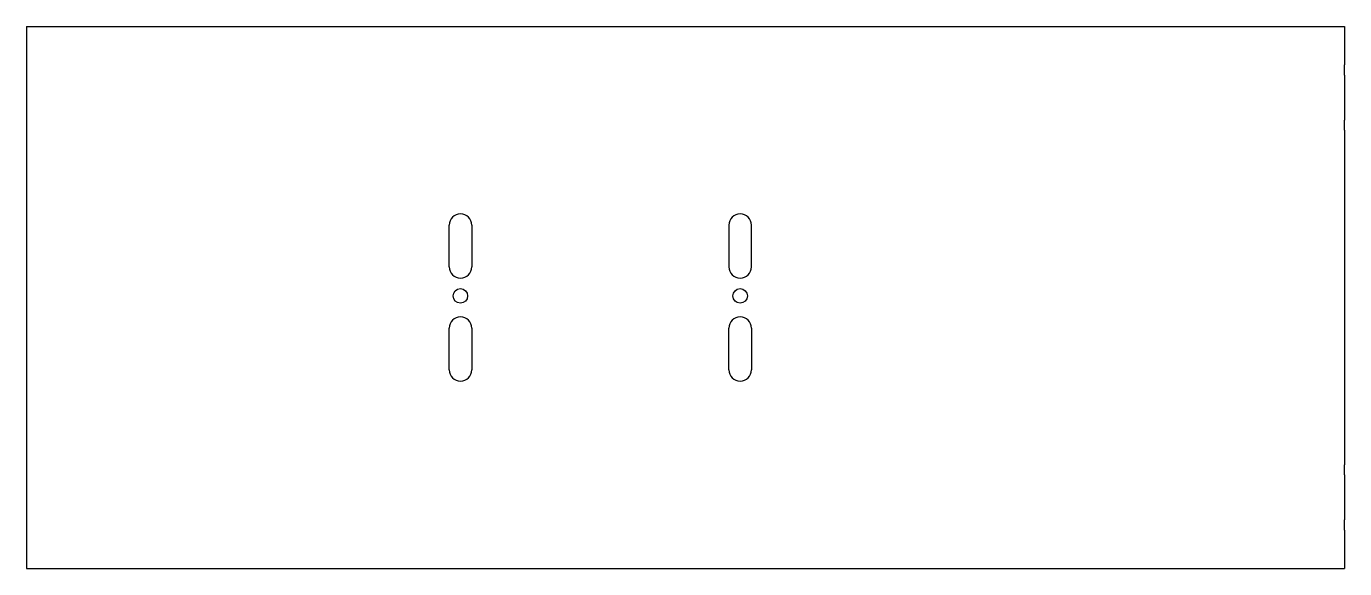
# Model space of a CAD drawing. Header units: millimetres. Extents: x 87 to 497, y 116 to 285.
import ezdxf

# ---------------------------------------------------------------- set-up
doc = ezdxf.new("R2010")
doc.units = ezdxf.units.MM
doc.layers.add('Default', color=7, linetype='Continuous')
doc.layers.add('SUPORTE_DA_TRANS', color=7, linetype='Continuous')

# ---------------------------------------------------------------- blocks, each defined once
blk = doc.blocks.new('SE')
at = {"layer": 'SUPORTE_DA_TRANS', "color": 7, "linetype": 'Continuous'}
for p, q in [((87.48, 284.97), (87.48, 272.97)), ((87.48, 284.97), (497.48, 284.97)), ((497.48, 284.97), (497.48, 272.97)), ((87.48, 272.97), (87.48, 269.84)), ((497.48, 269.84), (497.48, 272.97)), ((87.48, 269.84), (87.48, 255.84)), ((497.48, 269.84), (497.48, 255.84)), ((87.48, 255.84), (87.48, 252.7)), ((497.48, 252.7), (497.48, 255.84)), ((87.48, 252.7), (87.48, 148.7)), ((497.48, 252.7), (497.48, 148.7)), ((218.98, 210.2), (218.98, 223.2)), ((225.98, 223.2), (225.98, 210.2)), ((305.98, 223.2), (305.98, 210.2)), ((312.98, 210.2), (312.98, 223.2)), ((218.98, 178.2), (218.98, 191.2)), ((225.98, 191.2), (225.98, 178.2)), ((305.98, 178.2), (305.98, 191.2)), ((312.98, 191.2), (312.98, 178.2)), ((87.48, 148.7), (87.48, 145.57)), ((497.48, 145.57), (497.48, 148.7)), ((87.48, 145.57), (87.48, 131.57)), ((497.48, 145.57), (497.48, 131.57)), ((87.48, 131.57), (87.48, 128.43)), ((497.48, 128.43), (497.48, 131.57)), ((87.48, 128.43), (87.48, 116.43)), ((497.48, 128.43), (497.48, 116.43)), ((87.48, 116.43), (497.48, 116.43))]:
    blk.add_line(p, q, dxfattribs=at)
for centre in [(222.48, 201.2), (309.48, 201.2)]:
    blk.add_circle(centre, 2.25, dxfattribs=at)
for centre, start, end in [((222.48, 223.2), 0, 180), ((309.48, 223.2), 0, 180), ((222.48, 210.2), 180, 0), ((309.48, 210.2), 180, 0), ((222.48, 191.2), 0, 180), ((309.48, 191.2), 0, 180), ((222.48, 178.2), 180, 0), ((309.48, 178.2), 180, 0)]:
    blk.add_arc(centre, 3.5, start, end, dxfattribs=at)

msp = doc.modelspace()

# ---------------------------------------------------------------- block references
at = {"layer": 'Default'}
msp.add_blockref('SE', (0, 0), dxfattribs=at)

doc.saveas('drawing.dxf')
